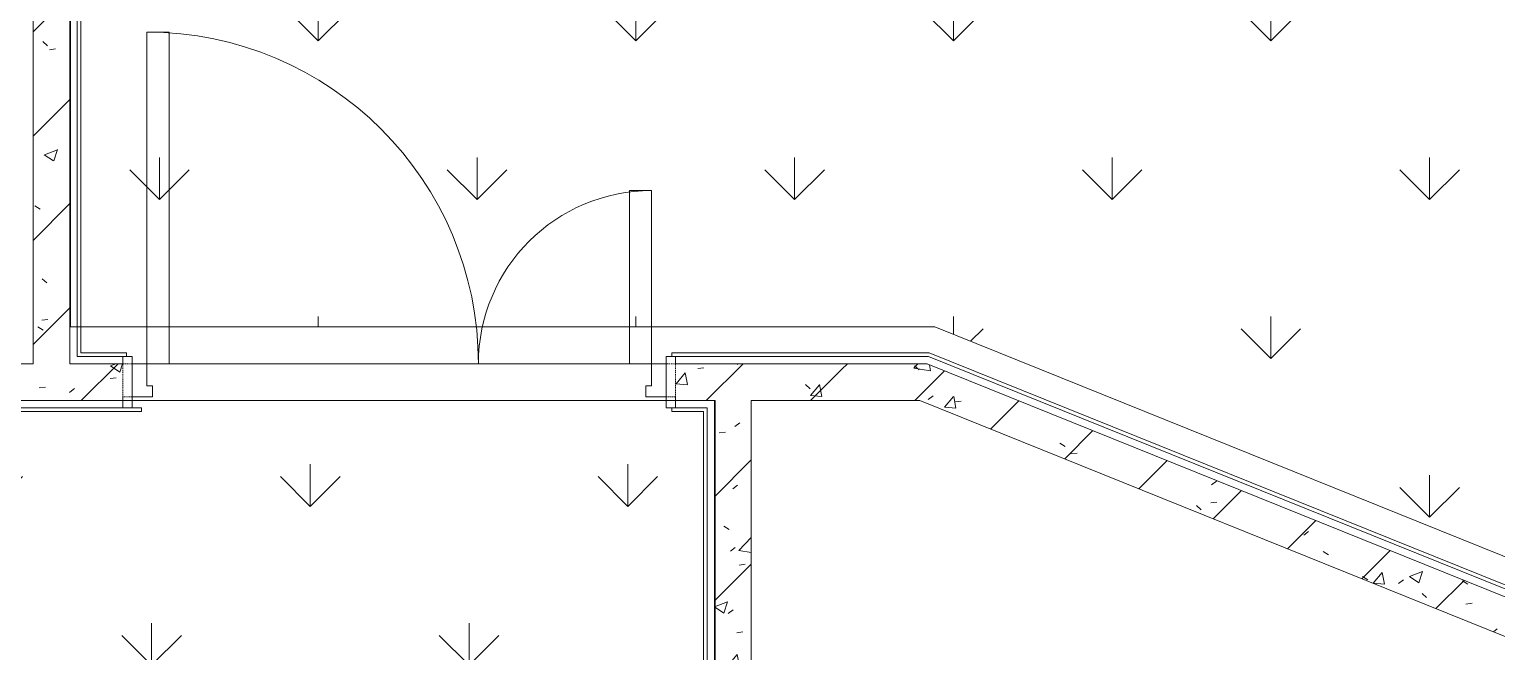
# Model space of a CAD drawing. Header units: millimetres. Extents: x -584918 to 2941280, y 3000189 to 4229862.
# Drawn here: x -459145 to -455161, y 3691053 to 3692742 of the extents above; entities that cross this region are included whole.
import ezdxf

# ---------------------------------------------------------------- set-up
doc = ezdxf.new("R2010")
doc.units = ezdxf.units.MM
doc.linetypes.add('ASVP_Невидимые', pattern=[5, 3, -2])
for name, color, linetype, lineweight in [('Двери', 7, 'Continuous', 0), ('Обобщенные модели', 7, 'Continuous', 0), ('Перекрытие', 7, 'Continuous', 0), ('Стены внутренние', 7, 'Continuous', 0), ('Стены несущие', 7, 'Continuous', 0), ('Стены отделка', 7, 'Continuous', 0), ('экспертиза условные обозначения', 1, 'Continuous', 0)]:
    doc.layers.add(name, color=color, linetype=linetype, lineweight=lineweight)
pattern_1 = [(45, (-437515.92, 3663725.22), (-141.4214, 141.4214), [])]
pattern_2 = [(50, (-437515.92, 3663725.22), (364.368, -31.8783), [38.1, -419.1]), (355, (-437515.92, 3663725.2), (-70.486, 382.1133), [30.48, -335.28]), (100.451, (-437485.56, 3663722.56), (293.885, 350.2334), [32.38, -356.18]), (46.184, (-437515.92, 3663826.8), (542.1585, -84.086), [57.15, -628.65]), (96.636, (-437470.74, 3663819.8), (474.805, 494.8554), [48.57, -534.27]), (351.184, (-437515.9, 3663826.8), (474.81, 494.85), [45.72, -502.92]), (21, (-437465.12, 3663801.42), (303.2285, -204.5305), [38.1, -419.1]), (326, (-437465.12, 3663801.4), (123.604, 368.376), [30.48, -335.28]), (71.451, (-437439.86, 3663784.37), (426.834, 163.8427), [32.38, -356.18]), (37.5, (-437515.92, 3663725.22), (6.17665, 169.11015), [16.764, -314.452, 16.764, -323.596, -336.55]), (37.5, (-437515.92, 3663725.22), (6.17665, 169.11015), [-671.576, 16.764, -319.786]), (7.5, (-437515.92, 3663725.22), (133.6389, 200.3615), [16.764, -177.292, 16.764, -306.832, -128.27]), (7.5, (-437515.92, 3663725.22), (133.6389, 200.3615), [-517.652, 16.764, -111.506]), (327.5, (-437629.21, 3663725.22), (271.1818, -11.45836), [16.764, -110.236, 16.764, -379.476, -525.78]), (327.5, (-437629.21, 3663725.22), (271.1818, -11.45836), [-523.24, 16.764, -509.016]), (317.5, (-437680, 3663725.22), (296.2585, 50.8528), [16.764, -148.336, 16.764, -246.38, -373.38]), (317.5, (-437680, 3663725.22), (296.2585, 50.8528), [-428.244, 16.764, -356.616])]

# ---------------------------------------------------------------- blocks, each defined once
blk = doc.blocks.new('ASVP_ДверьПротивопожарнаяСтальная_2 полотна - EI15 1370х2000h_полотна_ Г Пр _1250 в свету_-7527154-АР Этаж 01')
at = {"layer": 'Двери', "lineweight": 18}
for p, q in [((-685, 950), (-625, 950)), ((-685, 50), (-685, 950)), ((-625, 950), (-625, 50)), ((685, 520), (625, 520)), ((625, 520), (625, 50)), ((685, 50), (685, 520)), ((-725, 50), (-685, 50)), ((-725, -40), (-725, 50)), ((-625, 50), (-685, 50)), ((-685, 50), (-685, -10)), ((625, 50), (685, 50)), ((725, 50), (685, 50)), ((685, 50), (685, -10)), ((725, -40), (725, 50)), ((-685, -10), (-670, -10)), ((-670, -10), (-670, -40)), ((685, -10), (670, -10)), ((670, -10), (670, -40)), ((-670, -40), (-725, -40)), ((670, -40), (725, -40))]:
    blk.add_line(p, q, dxfattribs=at)
at = {"layer": 'Двери', "linetype": 'ASVP_Невидимые', "lineweight": 18}
for p, q in [((-750, 50), (-725, 50)), ((-750, -40), (-750, 50)), ((-725, 50), (-725, -40)), ((750, 50), (725, 50)), ((725, 50), (725, -40)), ((750, -40), (750, 50)), ((-725, -40), (-750, -40)), ((725, -40), (750, -40))]:
    blk.add_line(p, q, dxfattribs=at)
at = {"layer": 'Двери'}
for centre, radius, start, end in [((-685, 50), 900, 360, 90), ((685, 50), 470, 90, 180)]:
    blk.add_arc(centre, radius, start, end, dxfattribs=at)
blk = doc.blocks.new('ASVP_ОТКОС_Оштукатуривание дверного откоса - Оштукатуривание дверного откоса-7521762-АР Этаж 01')
at = {"layer": 'Обобщенные модели'}
for p, q in [((-750, 30), (-750, 0)), ((-725, 0), (-725, 30)), ((725, 30), (725, 0)), ((750, 0), (750, 30)), ((-750, 0), (-725, 0)), ((725, 0), (750, 0))]:
    blk.add_line(p, q, dxfattribs=at)
blk = doc.blocks.new('ASVP_ОТКОС_Оштукатуривание дверного откоса - Оштукатуривание дверного откоса-5741164-АР Этаж 01')
at = {"layer": 'Обобщенные модели'}
for p, q in [((-750, 20), (-750, 0)), ((-750, 0), (-725, 0)), ((-725, 0), (-725, 20)), ((725, 20), (725, 0)), ((725, 0), (750, 0)), ((750, 0), (750, 20))]:
    blk.add_line(p, q, dxfattribs=at)

msp = doc.modelspace()

# ---------------------------------------------------------------- hatches: boundary and pattern name
at = {"layer": 'Стены внутренние'}
h = msp.add_hatch(dxfattribs=at)
h.set_pattern_fill('FP_1', color=256, style=0, pattern_type=2)
h.set_pattern_definition(pattern_1)
h.paths.add_polyline_path([(-459135.026, 3691834.55), (-459035.026, 3691834.55), (-459035.026, 3693326.89), (-459135.026, 3693078.742), (-459135.026, 3692232.036)])
h = msp.add_hatch(dxfattribs=at)
h.set_pattern_fill('FP_2', color=256, style=0, pattern_type=2)
h.set_pattern_definition(pattern_2)
h.paths.add_polyline_path([(-459135.026, 3691834.55), (-459035.026, 3691834.55), (-459035.026, 3693326.89), (-459135.026, 3693078.742), (-459135.026, 3692232.036)])
h = msp.add_hatch(dxfattribs=at)
h.set_pattern_fill('FP_1', color=256, style=0, pattern_type=2)
h.set_pattern_definition(pattern_1)
h.paths.add_polyline_path([(-460846.821, 3691734.55), (-459035.026, 3691734.55), (-459035.026, 3691834.55), (-461635.026, 3691834.55), (-461635.026, 3691734.55), (-461059.223, 3691734.55)])
h = msp.add_hatch(dxfattribs=at)
h.set_pattern_fill('FP_2', color=256, style=0, pattern_type=2)
h.set_pattern_definition(pattern_2)
h.paths.add_polyline_path([(-460846.821, 3691734.55), (-459035.026, 3691734.55), (-459035.026, 3691834.55), (-461635.026, 3691834.55), (-461635.026, 3691734.55), (-461059.223, 3691734.55)])
h = msp.add_hatch(dxfattribs=at)
h.set_pattern_fill('FP_1', color=256, style=0, pattern_type=2)
h.set_pattern_definition(pattern_1)
h.paths.add_polyline_path([(-457185.026, 3691734.55), (-456727.196, 3691734.55), (-456975.344, 3691834.55), (-457390.838, 3691834.55), (-457390.838, 3691734.55), (-457285.026, 3691734.55)])
h.paths.add_polyline_path([(-458890.838, 3691734.55), (-458890.838, 3691834.55), (-459035.026, 3691834.55), (-459035.026, 3691734.55), (-458980.451, 3691734.55)])
h = msp.add_hatch(dxfattribs=at)
h.set_pattern_fill('FP_2', color=256, style=0, pattern_type=2)
h.set_pattern_definition(pattern_2)
h.paths.add_polyline_path([(-457185.026, 3691734.55), (-456727.196, 3691734.55), (-456975.344, 3691834.55), (-457390.838, 3691834.55), (-457390.838, 3691734.55), (-457285.026, 3691734.55)])
h.paths.add_polyline_path([(-458890.838, 3691734.55), (-458890.838, 3691834.55), (-459035.026, 3691834.55), (-459035.026, 3691734.55), (-458980.451, 3691734.55)])
h = msp.add_hatch(dxfattribs=at)
h.set_pattern_fill('FP_1', color=256, style=0, pattern_type=2)
h.set_pattern_definition(pattern_1)
h.paths.add_polyline_path([(-454253.714, 3690737.774), (-454216.337, 3690830.526), (-456707.804, 3691834.55), (-456975.344, 3691834.55), (-454314.528, 3690762.281)])
h = msp.add_hatch(dxfattribs=at)
h.set_pattern_fill('FP_2', color=256, style=0, pattern_type=2)
h.set_pattern_definition(pattern_2)
h.paths.add_polyline_path([(-454253.714, 3690737.774), (-454216.337, 3690830.526), (-456707.804, 3691834.55), (-456975.344, 3691834.55), (-454314.528, 3690762.281)])
h = msp.add_hatch(dxfattribs=at)
h.set_pattern_fill('FP_1', color=256, style=0, pattern_type=2)
h.set_pattern_definition(pattern_1)
h.paths.add_polyline_path([(-457228.776, 3685574.55), (-457185.026, 3685574.55), (-457185.026, 3691734.55), (-457285.026, 3691734.55), (-457285.026, 3685574.55)])
h = msp.add_hatch(dxfattribs=at)
h.set_pattern_fill('FP_2', color=256, style=0, pattern_type=2)
h.set_pattern_definition(pattern_2)
h.paths.add_polyline_path([(-457228.776, 3685574.55), (-457185.026, 3685574.55), (-457185.026, 3691734.55), (-457285.026, 3691734.55), (-457285.026, 3685574.55)])
at = {"layer": 'экспертиза условные обозначения'}
h = msp.add_hatch(dxfattribs=at)
h.set_pattern_fill('GRASS', color=6, scale=24)
h.set_pattern_definition([(90, (-461809.37, 3558222.25), (-431.0523, 431.0523), [114.3, -747.8046]), (45, (-461809.37, 3558222.25), (-431.0523, 431.0523), [114.3, -495.3]), (135, (-461809.37, 3558222.25), (-431.0523, -431.0523), [114.3, -495.3])])
edge = h.paths.add_edge_path()
edge.add_line((-458338.484, 3694648.826), (-453608.137, 3692742.567))
edge.add_line((-453608.137, 3692742.567), (-452262.543, 3696081.635))
edge.add_line((-452262.543, 3696081.635), (-443822.121, 3692680.271))
edge.add_line((-443822.121, 3692680.271), (-445167.715, 3689341.203))
edge.add_line((-445167.715, 3689341.203), (-441899.865, 3688024.308))
edge.add_line((-441899.865, 3688024.308), (-440112.737, 3687304.122))
edge.add_line((-440112.737, 3687304.122), (-440822.912, 3685541.836))
edge.add_line((-440822.912, 3685541.836), (-443740.461, 3686717.565))
edge.add_arc((-444130.947, 3685740.74), 1051.983, 68.21091, 179.840391)
edge.add_line((-445182.926, 3685743.67), (-445282.926, 3683874.55))
edge.add_line((-445282.926, 3683874.55), (-448232.926, 3683874.55))
edge.add_line((-448232.926, 3683874.55), (-448232.926, 3688527.961))
edge.add_line((-448232.926, 3688527.961), (-456686.313, 3691934.55))
edge.add_line((-456686.313, 3691934.55), (-459032.926, 3691934.55))
edge.add_line((-459032.926, 3691934.55), (-459032.926, 3692925.58))
edge.add_line((-459032.926, 3692925.58), (-458338.484, 3694648.826))
h = msp.add_hatch(dxfattribs=at)
h.set_pattern_fill('GRASS', color=4, scale=24)
h.set_pattern_definition([(90, (-481659.37, 3569028.16), (-431.0523, 431.0523), [114.3, -747.8046]), (45, (-481659.37, 3569028.16), (-431.0523, 431.0523), [114.3, -495.3]), (135, (-481659.37, 3569028.16), (-431.0523, -431.0523), [114.3, -495.3])])
h.paths.add_polyline_path([(-461632.926, 3691734.55), (-457282.926, 3691734.55), (-457282.926, 3689274.55), (-461632.926, 3689274.55)])

# ---------------------------------------------------------------- linework, layer by layer
at = {"layer": 'Перекрытие'}
for p, q in [((-458765.838, 3691834.55), (-457515.838, 3691834.55)), ((-457415.838, 3691734.55), (-458865.838, 3691734.55))]:
    msp.add_line(p, q, dxfattribs=at)
at = {"layer": 'Стены внутренние'}
for p, q in [((-459005.026, 3693053.533), (-459005.026, 3691864.55)), ((-459005.026, 3691864.55), (-458880.838, 3691864.55)), ((-458880.838, 3691864.55), (-458880.838, 3691854.55)), ((-457400.838, 3691864.55), (-456701.987, 3691864.55)), ((-457400.838, 3691864.55), (-457400.838, 3691854.55)), ((-456701.987, 3691864.55), (-448205.026, 3688440.402)), ((-458840.838, 3691704.55), (-461605.026, 3691704.55)), ((-458865.838, 3691714.55), (-458840.838, 3691714.55)), ((-458840.838, 3691704.55), (-458840.838, 3691714.55)), ((-457400.838, 3691704.55), (-457400.838, 3691714.55)), ((-457315.026, 3691704.55), (-457400.838, 3691704.55)), ((-457315.026, 3689304.55), (-457315.026, 3691704.55))]:
    msp.add_line(p, q, dxfattribs=at)
at = {"layer": 'Стены несущие'}
for p, q in [((-459135.026, 3693078.742), (-459135.026, 3691834.55)), ((-459035.026, 3691834.55), (-459035.026, 3693059.35)), ((-459135.026, 3691834.55), (-461635.026, 3691834.55)), ((-459035.026, 3691834.55), (-458890.838, 3691834.55)), ((-457390.838, 3691834.55), (-456707.804, 3691834.55)), ((-448235.026, 3688420.147), (-456707.804, 3691834.55)), ((-458890.838, 3691734.55), (-461635.026, 3691734.55)), ((-458890.838, 3691734.55), (-458890.838, 3691744.55)), ((-457390.838, 3691744.55), (-457390.838, 3691734.55)), ((-457285.026, 3691734.55), (-457390.838, 3691734.55)), ((-457285.026, 3691734.55), (-457285.026, 3689274.55)), ((-457185.026, 3689974.55), (-457185.026, 3691734.55)), ((-457185.026, 3691734.55), (-456727.196, 3691734.55)), ((-456727.196, 3691734.55), (-453935.026, 3690609.347))]:
    msp.add_line(p, q, dxfattribs=at)
at = {"layer": 'Стены отделка'}
for p, q in [((-459015.026, 3691854.55), (-459015.026, 3693055.472)), ((-458890.838, 3691854.55), (-459015.026, 3691854.55)), ((-458890.838, 3691834.55), (-458890.838, 3691854.55)), ((-456703.926, 3691854.55), (-457390.838, 3691854.55)), ((-457390.838, 3691854.55), (-457390.838, 3691834.55)), ((-448215.026, 3688433.65), (-456703.926, 3691854.55)), ((-459035.026, 3691834.55), (-459035.026, 3691834.55)), ((-456707.804, 3691834.55), (-448235.026, 3688420.147)), ((-458890.838, 3691714.55), (-458890.838, 3691734.55)), ((-457390.838, 3691734.55), (-457390.838, 3691714.55)), ((-461615.026, 3691714.55), (-458890.838, 3691714.55)), ((-457390.838, 3691714.55), (-457305.026, 3691714.55)), ((-457305.026, 3691714.55), (-457305.026, 3689294.55))]:
    msp.add_line(p, q, dxfattribs=at)
at = {"layer": 'экспертиза условные обозначения', "color": 6}
msp.add_lwpolyline([(-458338.484, 3694648.826), (-453608.137, 3692742.567), (-452262.543, 3696081.635), (-443822.121, 3692680.271), (-445167.715, 3689341.203), (-441899.865, 3688024.308), (-440112.737, 3687304.122), (-440822.912, 3685541.836), (-443740.461, 3686717.565, 0.52963745), (-445182.926, 3685743.67), (-445282.926, 3683874.55), (-448232.926, 3683874.55), (-448232.926, 3688527.961), (-456686.313, 3691934.55), (-459032.926, 3691934.55), (-459032.926, 3692925.58), (-458338.484, 3694648.826)], format="xyb", dxfattribs=at)
at = {"layer": 'экспертиза условные обозначения', "color": 4}
msp.add_lwpolyline([(-461632.926, 3691734.55), (-457282.926, 3691734.55), (-457282.926, 3689274.55), (-461632.926, 3689274.55), (-461632.926, 3691734.55)], dxfattribs=at)

# ---------------------------------------------------------------- block references
at = {"layer": 'Двери'}
msp.add_blockref('ASVP_ДверьПротивопожарнаяСтальная_2 полотна - EI15 1370х2000h_полотна_ Г Пр _1250 в свету_-7527154-АР Этаж 01', (-458140.838, 3691784.55), dxfattribs=at)
at = {"layer": 'Обобщенные модели', "rotation": 180}
msp.add_blockref('ASVP_ОТКОС_Оштукатуривание дверного откоса - Оштукатуривание дверного откоса-5741164-АР Этаж 01', (-458140.838, 3691854.55), dxfattribs=at)
at = {"layer": 'Обобщенные модели'}
msp.add_blockref('ASVP_ОТКОС_Оштукатуривание дверного откоса - Оштукатуривание дверного откоса-7521762-АР Этаж 01', (-458140.838, 3691714.55), dxfattribs=at)

doc.saveas('drawing.dxf')
